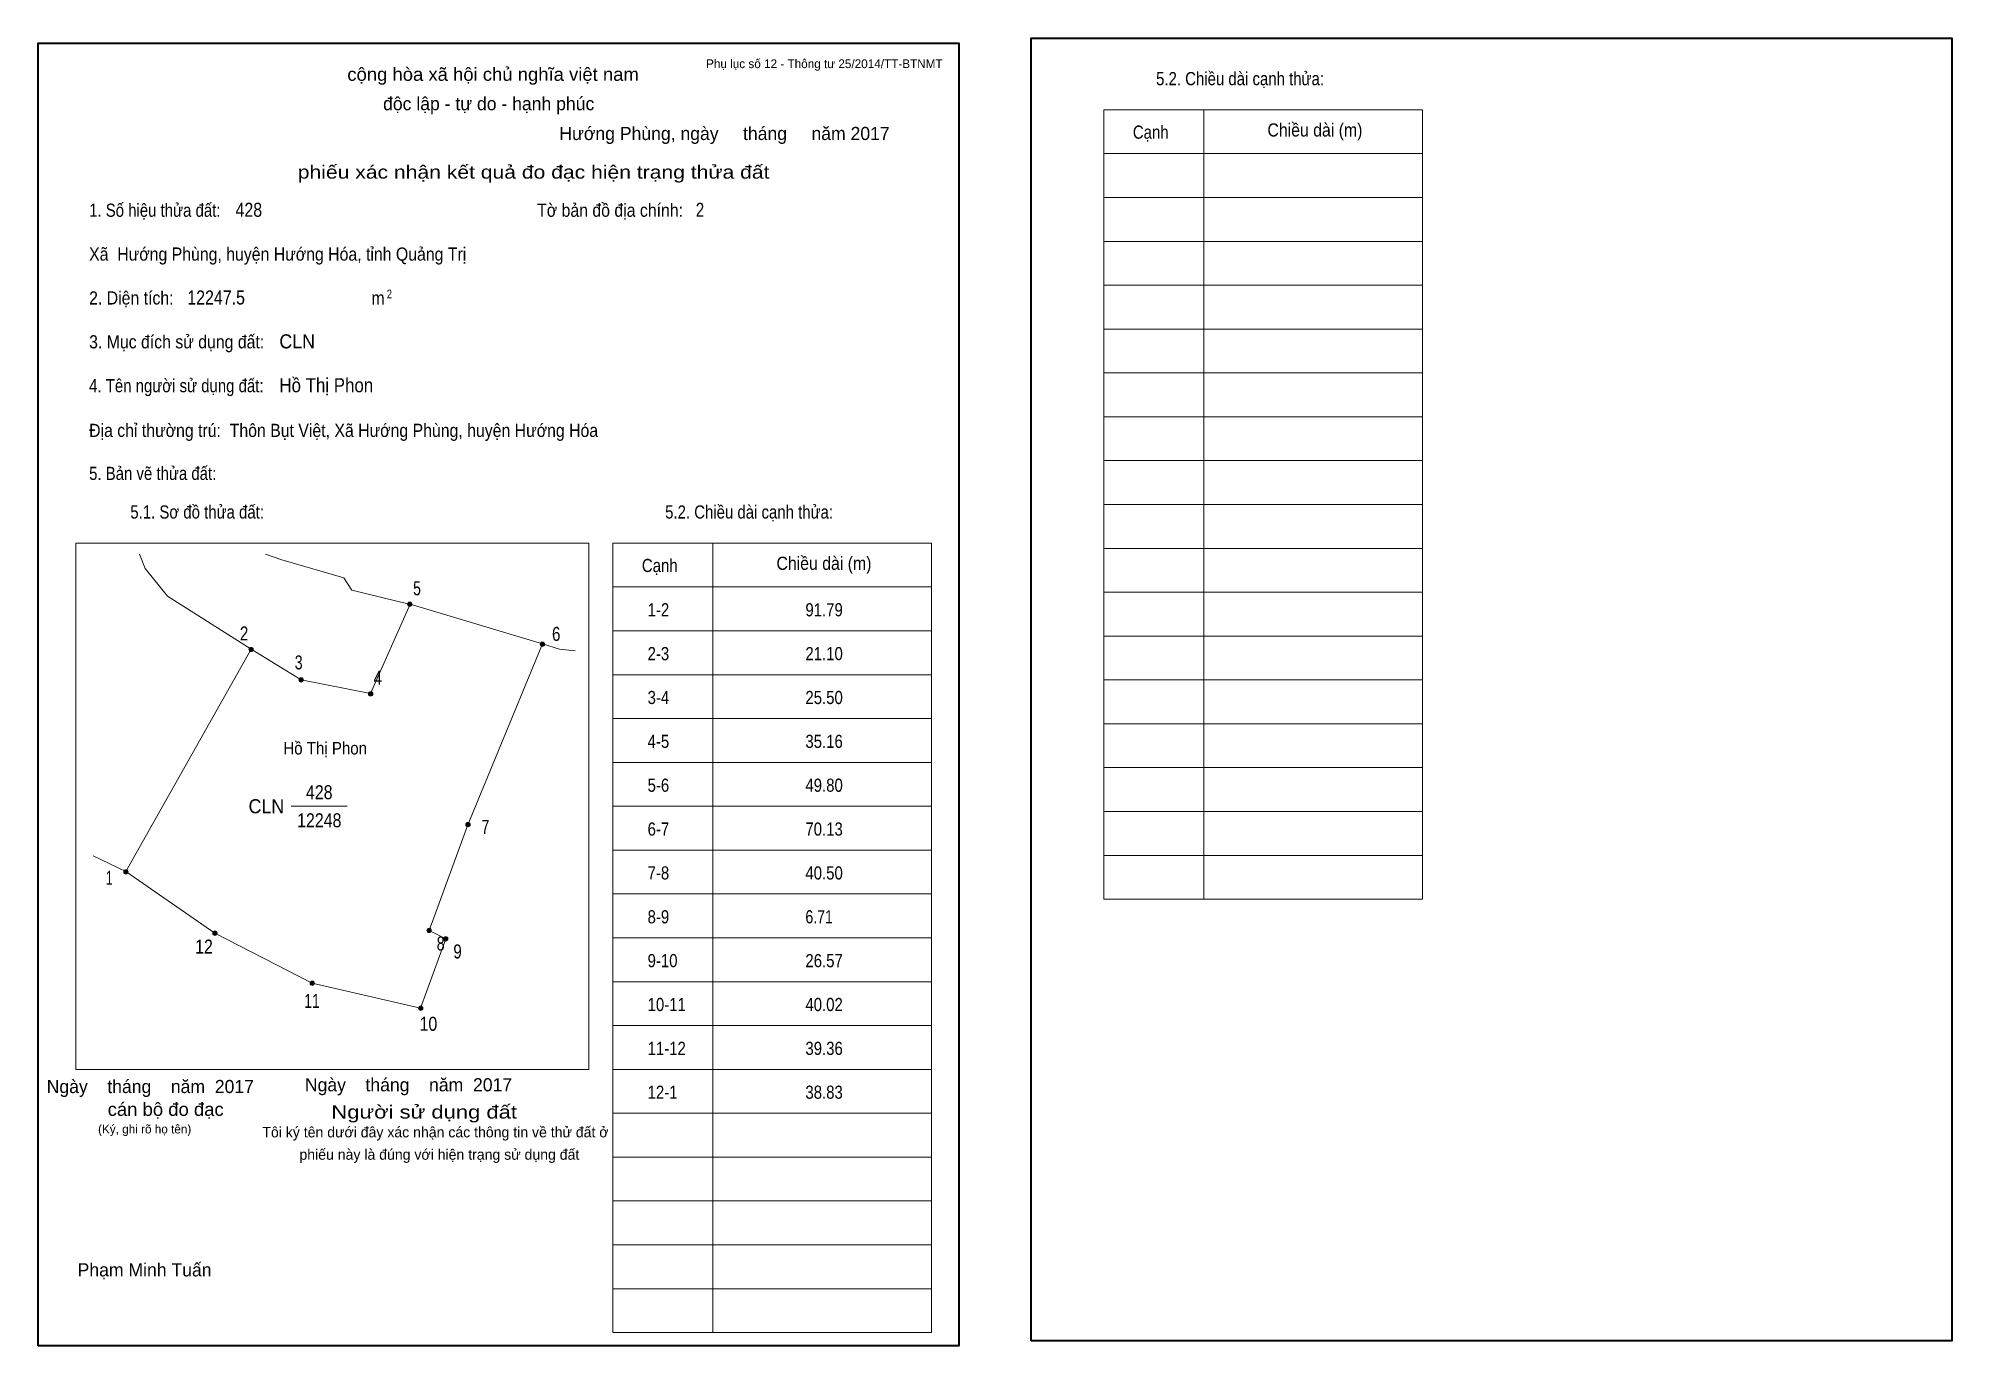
# Model space of a CAD drawing. Header units: centimetres. Extents: x 0 to 43.6, y 0 to 29.8.
import ezdxf
from ezdxf.enums import TextEntityAlignment as Align

# ---------------------------------------------------------------- set-up
doc = ezdxf.new("R2010")
doc.units = ezdxf.units.CM
doc.header["$LTSCALE"] = 0.12
for name, color, linetype in [('30', 7, 'Continuous'), ('34', 7, 'Continuous'), ('62', 7, 'Continuous')]:
    doc.layers.add(name, color=color, linetype=linetype)
for name, color, linetype, lineweight in [('32', 7, 'Continuous', 13), ('33', 7, 'Continuous', 13), ('61', 7, 'Continuous', 13), ('63', 7, 'Continuous', 13)]:
    doc.layers.add(name, color=color, linetype=linetype, lineweight=lineweight)

msp = doc.modelspace()

# ---------------------------------------------------------------- hatches: boundary and pattern name
at = {"layer": '32'}
for points in [[(8.5255, 16.9063, 1), (8.4255, 16.9063, 1)], [(4.9051, 15.8773, 1), (4.8051, 15.8773, 1)], [(11.5503, 15.9934, 1), (11.4503, 15.9934, 1)], [(6.047, 15.1795, 1), (5.947, 15.1795, 1)], [(7.633, 14.8623, 1), (7.533, 14.8623, 1)], [(9.8533, 11.8807, 1), (9.7533, 11.8807, 1)], [(2.0503, 10.8022, 1), (1.9503, 10.8022, 1)], [(4.0804, 9.4065, 1), (3.9804, 9.4065, 1)], [(8.9652, 9.47, 1), (8.8652, 9.47, 1)], [(9.3458, 9.2797, 1), (9.2458, 9.2797, 1)], [(6.3007, 8.2646, 1), (6.2007, 8.2646, 1)], [(8.7749, 7.6937, 1), (8.6749, 7.6937, 1)]]:
    msp.add_hatch(color=256, dxfattribs=at).paths.add_polyline_path(points)

# ---------------------------------------------------------------- linework, layer by layer
for centre in [(8.4755, 16.9063), (4.8551, 15.8773), (11.5003, 15.9934), (5.997, 15.1795), (7.583, 14.8623), (9.8033, 11.8807), (2.0003, 10.8022), (4.0304, 9.4065), (8.9152, 9.47), (9.2958, 9.2797), (6.2507, 8.2646), (8.7249, 7.6937)]:
    msp.add_circle(centre, 0.05, dxfattribs=at)
at = {"layer": '33'}
msp.add_line((5.77, 12.3), (7.05, 12.3), dxfattribs=at)
at = {"layer": '61'}
for points in [[(2.31, 18.05), (2.44, 17.72), (2.95, 17.09), (4.86, 15.88), (2, 10.81)], [(8.48, 16.91), (8.46, 16.91), (7.15, 17.23), (6.97, 17.51), (5.56, 17.92), (5.18, 18.05)], [(4.86, 15.88), (6, 15.18), (7.58, 14.87), (8.48, 16.91), (11.5, 16)], [(11.5, 16), (9.8, 11.88), (8.92, 9.47), (9.3, 9.28)], [(12.25, 15.84), (11.89, 15.88), (11.5, 16)], [(9.3, 9.28), (8.72, 7.7), (6.25, 8.27), (4.03, 9.41), (2, 10.81), (1.25, 11.17)]]:
    msp.add_lwpolyline(points, dxfattribs=at)
at = {"layer": '63'}
for p, q in [((24.31, 28.18), (31.58, 28.18)), ((24.31, 10.18), (24.31, 28.18)), ((26.59, 10.18), (26.59, 28.18)), ((31.58, 10.18), (31.58, 28.18)), ((24.31, 27.18), (31.58, 27.18)), ((24.31, 26.18), (31.58, 26.18)), ((24.31, 25.18), (31.58, 25.18)), ((24.31, 24.18), (31.58, 24.18)), ((24.31, 23.18), (31.58, 23.18)), ((24.31, 22.18), (31.58, 22.18)), ((24.31, 21.18), (31.58, 21.18)), ((24.31, 20.18), (31.58, 20.18)), ((24.31, 19.18), (31.58, 19.18)), ((0.86, 18.3), (12.56, 18.3)), ((0.86, 6.3), (0.86, 18.3)), ((12.56, 6.3), (12.56, 18.3)), ((13.11, 18.3), (20.38, 18.3)), ((13.11, 0.3), (13.11, 18.3)), ((15.39, 0.3), (15.39, 18.3)), ((20.38, 0.3), (20.38, 18.3)), ((24.31, 18.18), (31.58, 18.18)), ((13.11, 17.3), (20.38, 17.3)), ((24.31, 17.18), (31.58, 17.18)), ((13.11, 16.3), (20.38, 16.3)), ((24.31, 16.18), (31.58, 16.18)), ((13.11, 15.3), (20.38, 15.3)), ((24.31, 15.18), (31.58, 15.18)), ((13.11, 14.3), (20.38, 14.3)), ((24.31, 14.18), (31.58, 14.18)), ((13.11, 13.3), (20.38, 13.3)), ((24.31, 13.18), (31.58, 13.18)), ((13.11, 12.3), (20.38, 12.3)), ((24.31, 12.18), (31.58, 12.18)), ((24.31, 12.18), (31.58, 12.18)), ((13.11, 11.3), (20.38, 11.3)), ((24.31, 11.18), (31.58, 11.18)), ((13.11, 10.3), (20.38, 10.3)), ((24.31, 10.18), (31.58, 10.18)), ((13.11, 9.3), (20.38, 9.3)), ((13.11, 8.3), (20.38, 8.3)), ((13.11, 7.3), (20.38, 7.3)), ((0.86, 6.3), (12.56, 6.3)), ((13.11, 6.3), (20.38, 6.3)), ((13.11, 5.3), (20.38, 5.3)), ((13.11, 4.3), (20.38, 4.3)), ((13.11, 3.3), (20.38, 3.3)), ((13.11, 2.3), (20.38, 2.3)), ((13.11, 2.3), (20.38, 2.3)), ((13.11, 1.3), (20.38, 1.3)), ((13.11, 0.3), (20.38, 0.3))]:
    msp.add_line(p, q, dxfattribs=at)
at = {"layer": '63', "lineweight": 35}
for points in [[(0, 0), (0, 29.7), (21, 29.7), (21, 0)], [(22.65, 0.11), (22.65, 29.81), (43.65, 29.81), (43.65, 0.11)]]:
    msp.add_lwpolyline(points, close=True, dxfattribs=at)

# ---------------------------------------------------------------- texts
at = {"layer": '30'}
for s, width, p in [('1-2', 0.85, (13.9, 16.63)), ('91.79', 0.85, (17.5, 16.63)), ('2-3', 0.85, (13.9, 15.63)), ('21.10', 0.85, (17.5, 15.63)), ('3-4', 0.85, (13.9, 14.63)), ('25.50', 0.85, (17.5, 14.63)), ('4-5', 0.85, (13.9, 13.63)), ('35.16', 0.85, (17.5, 13.63)), ('5-6', 0.85, (13.9, 12.63)), ('49.80', 0.85, (17.5, 12.63)), ('6-7', 0.85, (13.9, 11.63)), ('70.13', 0.85, (17.5, 11.63)), ('7-8', 0.85, (13.9, 10.63)), ('40.50', 0.85, (17.5, 10.63)), ('8-9', 0.85, (13.9, 9.63)), ('6.71', 0.8, (17.5, 9.63)), ('9-10', 0.85, (13.9, 8.63)), ('26.57', 0.85, (17.5, 8.63)), ('10-11', 0.85, (13.9, 7.63)), ('40.02', 0.85, (17.5, 7.63)), ('11-12', 0.85, (13.9, 6.63)), ('39.36', 0.85, (17.5, 6.63)), ('12-1', 0.85, (13.9, 5.63)), ('38.83', 0.85, (17.5, 5.63))]:
    msp.add_text(s, height=0.3, dxfattribs=dict(at, width=width)).set_placement(p)
at = {"layer": '32'}
for s, width, p in [('5', 0.75, (8.64, 17.11)), ('2', 0.8, (4.695, 16.08)), ('6', 0.8, (11.815, 16.07)), ('3', 0.75, (5.94, 15.42)), ('4', 0.8, (7.745, 15.07)), ('7', 0.75, (10.2, 11.67)), ('1', 0.65, (1.62, 10.51)), ('12', 0.85, (3.78, 8.94)), ('8', 0.75, (9.18, 9.01)), ('9', 0.8, (9.565, 8.83)), ('11', 0.75, (6.245, 7.7)), ('10', 0.85, (8.9, 7.18))]:
    msp.add_text(s, height=0.32, dxfattribs=dict(at, width=width)).set_placement(p, align=Align.CENTER)
at = {"layer": '33', "width": 0.85}
for s, p in [('428', (6.41, 12.46)), ('12248', (6.41, 11.82))]:
    msp.add_text(s, height=0.32, dxfattribs=at).set_placement(p, align=Align.CENTER)
at = {"layer": '33', "width": 0.95}
msp.add_text('CLN', height=0.32, dxfattribs=at).set_placement((5.61, 12.14), align=Align.RIGHT)
at = {"layer": '34'}
for s, width, p in [('428', 0.85, (4.5, 25.74)), ('2', 0.8, (15, 25.74)), ('12247.5', 0.85, (3.4, 23.74)), ('CLN', 0.95, (5.5, 22.74)), ('Hồ Thị Phon', 0.9, (5.5, 21.74))]:
    msp.add_text(s, height=0.32, dxfattribs=dict(at, width=width)).set_placement(p)
at = {"layer": '62', "width": 0.9}
msp.add_text('Hồ Thị Phon', height=0.2854, dxfattribs=at).set_placement((6.545, 13.48), align=Align.CENTER)
at = {"layer": '63'}
for s, height, p in [('Phụ lục số 12 - Thông tư 25/2014/TT-BTNMT', 0.2, (20.63, 29.13)), ('Ngày    tháng    năm  2017', 0.3, (10.81, 5.8)), ('Ngày    tháng    năm  2017', 0.3, (4.92, 5.76)), ('(Ký, ghi rõ họ tên)', 0.2, (3.49, 4.84))]:
    msp.add_text(s, height=height, dxfattribs=at).set_placement(p, align=Align.RIGHT)
at = {"layer": '63', "width": 1.05}
msp.add_text('cộng hòa xã hội chủ nghĩa việt nam', height=0.3, dxfattribs=at).set_placement((10.375, 28.84), align=Align.CENTER)
at = {"layer": '63'}
for s, height, width, p in [('5.2. Chiều dài cạnh thửa:', 0.3, 0.85, (25.5, 28.74)), ('Cạnh', 0.3, 0.85, (24.97, 27.52)), ('Chiều dài (m)', 0.3, 0.9, (28.04, 27.57)), ('1. Số hiệu thửa đất:', 0.3, 0.85, (1.16, 25.74)), ('Tờ bản đồ địa chính:', 0.3, 0.9, (11.38, 25.74)), ('Xã  Hướng Phùng, huyện Hướng Hóa, tỉnh Quảng Trị', 0.3, 0.9, (1.16, 24.74)), ('2. Diện tích:', 0.3, 0.9, (1.16, 23.74)), ('2', 0.2, 0.8, (7.95, 23.88)), ('m', 0.3, 0.9, (7.6, 23.74)), ('3. Mục đích sử dụng đất:', 0.3, 0.9, (1.16, 22.74)), ('4. Tên người sử dụng đất:', 0.3, 0.85, (1.16, 21.74)), ('Địa chỉ thường trú:  Thôn Bụt Việt, Xã Hướng Phùng, huyện Hướng Hóa', 0.3, 0.9, (1.16, 20.72)), ('5. Bản vẽ thửa đất:', 0.3, 0.85, (1.16, 19.74)), ('5.1. Sơ đồ thửa đất:', 0.3, 0.85, (2.1, 18.86)), ('5.2. Chiều dài cạnh thửa:', 0.3, 0.85, (14.3, 18.86)), ('Cạnh', 0.3, 0.85, (13.77, 17.64)), ('Chiều dài (m)', 0.3, 0.9, (16.84, 17.69))]:
    msp.add_text(s, height=height, dxfattribs=dict(at, width=width)).set_placement(p)
for s, height, p in [('độc lập - tự do - hạnh phúc', 0.3, (10.275, 28.17)), ('Hướng Phùng, ngày     tháng     năm 2017', 0.3, (15.655, 27.49)), ('Tôi ký tên dưới đây xác nhận các thông tin về thử đất ở ', 0.24, (9.105, 4.75)), ('phiếu này là đúng với hiện trạng sử dụng đất', 0.24, (9.15, 4.24)), ('Phạm Minh Tuấn', 0.3, (2.425, 1.58))]:
    msp.add_text(s, height=height, dxfattribs=at).set_placement(p, align=Align.CENTER)
for s, width, p in [('phiếu xác nhận kết quả đo đạc hiện trạng thửa đất', 1.2, (16.68, 26.61)), ('cán bộ đo đạc', 1.05, (4.23, 5.24)), ('Người sử dụng đất', 1.25, (10.92, 5.18))]:
    msp.add_text(s, height=0.3, dxfattribs=dict(at, width=width)).set_placement(p, align=Align.RIGHT)

doc.saveas('drawing.dxf')
